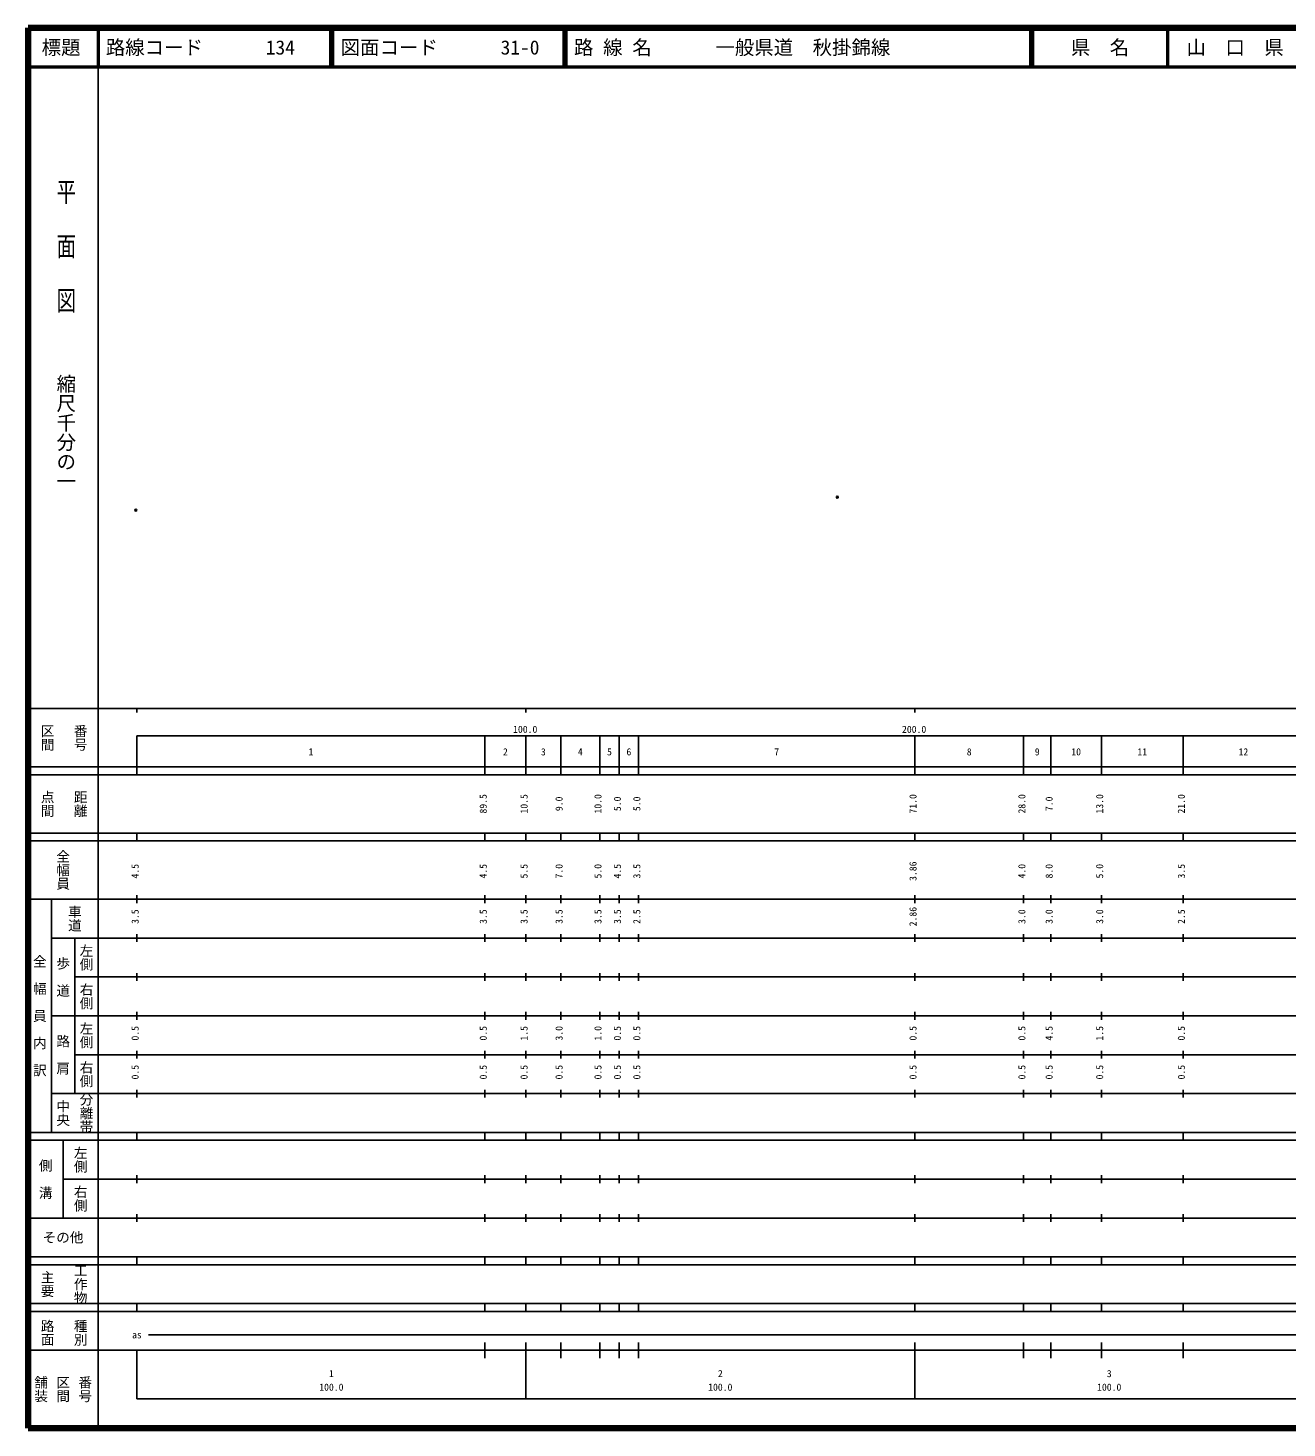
# Model space of a CAD drawing. Units: millimetres on the paper. Extents: x 40 to 680, y 20 to 380.
# Drawn here: x 40 to 363.7, y 20 to 380 of the extents above; entities that cross this region are included whole.
import ezdxf
from ezdxf.enums import TextEntityAlignment as Align

# ---------------------------------------------------------------- set-up
doc = ezdxf.new("R2010")
doc.units = ezdxf.units.MM
doc.header["$PDMODE"] = 32
doc.header["$PDSIZE"] = 0.5
doc.layers.add('M-OTRS', color=6, linetype='Continuous')
doc.layers.add('M-TTL-TXT', color=7, linetype='Continuous')
for name, color, linetype, lineweight in [('M-TTL', 2, 'Continuous', 140), ('M-TTL-BAND', 7, 'Continuous', 25), ('M-TTL-LINE', 7, 'Continuous', 50)]:
    doc.layers.add(name, color=color, linetype=linetype, lineweight=lineweight)
doc.styles.add('@ＭＳ ゴシック', font='')
doc.styles.add('ＭＳ ゴシック', font='')
doc.styles.get('@ＭＳ ゴシック').set_extended_font_data('@MS Gothic')
doc.styles.get('ＭＳ ゴシック').set_extended_font_data('MS Gothic')

msp = doc.modelspace()

# ---------------------------------------------------------------- linework, layer by layer
at = {"layer": 'M-OTRS'}
for p in [(248.089, 259.335), (67.707, 255.996)]:
    msp.add_point(p, dxfattribs=at)
at = {"layer": 'M-TTL'}
for p, q in [((40, 380), (40, 20)), ((680, 380), (40, 380)), ((40, 20), (680, 20))]:
    msp.add_line(p, q, dxfattribs=at)
at = {"layer": 'M-TTL-BAND'}
for p, q in [((58, 370), (58, 20)), ((40, 205), (579, 205)), ((68, 205), (68, 204)), ((168, 205), (168, 204)), ((268, 205), (268, 204)), ((68, 198), (579, 198)), ((68, 198), (68, 188)), ((157.5, 188), (157.5, 198)), ((168, 188), (168, 198)), ((177, 188), (177, 198)), ((187, 188), (187, 198)), ((192, 188), (192, 198)), ((197, 188), (197, 198)), ((268, 188), (268, 198)), ((296, 188), (296, 198)), ((303, 188), (303, 198)), ((316, 188), (316, 198)), ((337, 188), (337, 198)), ((40, 190), (579, 190)), ((40, 188), (579, 188)), ((40, 173), (579, 173)), ((68, 171), (68, 173)), ((157.5, 171), (157.5, 173)), ((168, 171), (168, 173)), ((177, 171), (177, 173)), ((187, 171), (187, 173)), ((192, 171), (192, 173)), ((197, 171), (197, 173)), ((268, 171), (268, 173)), ((296, 171), (296, 173)), ((303, 171), (303, 173)), ((316, 171), (316, 173)), ((337, 171), (337, 173)), ((40, 171), (579, 171)), ((40, 156), (579, 156)), ((46, 96), (46, 156)), ((68, 155), (68, 157)), ((157.5, 155), (157.5, 157)), ((168, 155), (168, 157)), ((177, 155), (177, 157)), ((187, 155), (187, 157)), ((192, 155), (192, 157)), ((197, 155), (197, 157)), ((268, 155), (268, 157)), ((296, 155), (296, 157)), ((303, 155), (303, 157)), ((316, 155), (316, 157)), ((337, 155), (337, 157)), ((46, 146), (579, 146)), ((52, 146), (52, 106)), ((68, 145), (68, 147)), ((157.5, 145), (157.5, 147)), ((168, 145), (168, 147)), ((177, 145), (177, 147)), ((187, 145), (187, 147)), ((192, 145), (192, 147)), ((197, 145), (197, 147)), ((268, 145), (268, 147)), ((296, 145), (296, 147)), ((303, 145), (303, 147)), ((316, 145), (316, 147)), ((337, 145), (337, 147)), ((68, 135), (68, 137)), ((157.5, 135), (157.5, 137)), ((168, 135), (168, 137)), ((177, 135), (177, 137)), ((187, 135), (187, 137)), ((192, 135), (192, 137)), ((197, 135), (197, 137)), ((268, 135), (268, 137)), ((296, 135), (296, 137)), ((303, 135), (303, 137)), ((316, 135), (316, 137)), ((337, 135), (337, 137)), ((52, 136), (579, 136)), ((46, 126), (579, 126)), ((68, 125), (68, 127)), ((157.5, 125), (157.5, 127)), ((168, 125), (168, 127)), ((177, 125), (177, 127)), ((187, 125), (187, 127)), ((192, 125), (192, 127)), ((197, 125), (197, 127)), ((268, 125), (268, 127)), ((296, 125), (296, 127)), ((303, 125), (303, 127)), ((316, 125), (316, 127)), ((337, 125), (337, 127)), ((52, 116), (579, 116)), ((68, 115), (68, 117)), ((157.5, 115), (157.5, 117)), ((168, 115), (168, 117)), ((177, 115), (177, 117)), ((187, 115), (187, 117)), ((192, 115), (192, 117)), ((197, 115), (197, 117)), ((268, 115), (268, 117)), ((296, 115), (296, 117)), ((303, 115), (303, 117)), ((316, 115), (316, 117)), ((337, 115), (337, 117)), ((46, 106), (579, 106)), ((68, 105), (68, 107)), ((157.5, 105), (157.5, 107)), ((168, 105), (168, 107)), ((177, 105), (177, 107)), ((187, 105), (187, 107)), ((192, 105), (192, 107)), ((197, 105), (197, 107)), ((268, 105), (268, 107)), ((296, 105), (296, 107)), ((303, 105), (303, 107)), ((316, 105), (316, 107)), ((337, 105), (337, 107)), ((40, 96), (579, 96)), ((40, 94), (579, 94)), ((49, 94), (49, 74)), ((68, 94), (68, 96)), ((157.5, 94), (157.5, 96)), ((168, 94), (168, 96)), ((177, 94), (177, 96)), ((187, 94), (187, 96)), ((192, 94), (192, 96)), ((197, 94), (197, 96)), ((268, 94), (268, 96)), ((296, 94), (296, 96)), ((303, 94), (303, 96)), ((316, 94), (316, 96)), ((337, 94), (337, 96)), ((49, 84), (579, 84)), ((68, 83), (68, 85)), ((157.5, 83), (157.5, 85)), ((168, 83), (168, 85)), ((177, 83), (177, 85)), ((187, 83), (187, 85)), ((192, 83), (192, 85)), ((197, 83), (197, 85)), ((268, 83), (268, 85)), ((296, 83), (296, 85)), ((303, 83), (303, 85)), ((316, 83), (316, 85)), ((337, 83), (337, 85)), ((40, 74), (579, 74)), ((68, 73), (68, 75)), ((157.5, 73), (157.5, 75)), ((168, 73), (168, 75)), ((177, 73), (177, 75)), ((187, 73), (187, 75)), ((192, 73), (192, 75)), ((197, 73), (197, 75)), ((268, 73), (268, 75)), ((296, 73), (296, 75)), ((303, 73), (303, 75)), ((316, 73), (316, 75)), ((337, 73), (337, 75)), ((40, 64), (579, 64)), ((40, 62), (579, 62)), ((68, 62), (68, 64)), ((157.5, 62), (157.5, 64)), ((168, 62), (168, 64)), ((177, 62), (177, 64)), ((187, 62), (187, 64)), ((192, 62), (192, 64)), ((197, 62), (197, 64)), ((268, 62), (268, 64)), ((296, 62), (296, 64)), ((303, 62), (303, 64)), ((316, 62), (316, 64)), ((337, 62), (337, 64)), ((40, 52), (579, 52)), ((68, 50), (68, 52)), ((157.5, 50), (157.5, 52)), ((168, 50), (168, 52)), ((177, 50), (177, 52)), ((187, 50), (187, 52)), ((192, 50), (192, 52)), ((197, 50), (197, 52)), ((268, 50), (268, 52)), ((296, 50), (296, 52)), ((303, 50), (303, 52)), ((316, 50), (316, 52)), ((337, 50), (337, 52)), ((40, 50), (579, 50)), ((71, 44), (565, 44)), ((40, 40), (579, 40)), ((68, 40), (68, 27.5)), ((157.5, 38), (157.5, 42)), ((168, 27.5), (168, 42)), ((177, 38), (177, 42)), ((187, 38), (187, 42)), ((192, 38), (192, 42)), ((197, 38), (197, 42)), ((268, 27.5), (268, 42)), ((296, 38), (296, 42)), ((303, 38), (303, 42)), ((316, 38), (316, 42)), ((337, 38), (337, 42)), ((68, 27.5), (579, 27.5))]:
    msp.add_line(p, q, dxfattribs=at)
at = {"layer": 'M-TTL-LINE'}
for p, q in [((58, 380), (58, 370)), ((117.75, 380), (117.75, 370)), ((118.25, 380), (118.25, 370)), ((177.75, 380), (177.75, 370)), ((178.25, 380), (178.25, 370)), ((297.75, 380), (297.75, 370)), ((298.25, 380), (298.25, 370)), ((333, 380), (333, 370)), ((40, 370), (680, 370))]:
    msp.add_line(p, q, dxfattribs=at)

# ---------------------------------------------------------------- texts
at = {"layer": 'M-TTL-BAND', "style": '@ＭＳ ゴシック', "width": 1.4}
msp.add_text('平  面  図', height=3.666, rotation=270, dxfattribs=at).set_placement((49.777, 306.475), align=Align.MIDDLE_RIGHT)
at = {"layer": 'M-TTL-BAND', "style": '@ＭＳ ゴシック'}
msp.add_text('縮尺千分の一', height=3.666, rotation=270, dxfattribs=at).set_placement((49.777, 261.03), align=Align.MIDDLE_RIGHT)
for s, p in [('区間', (45, 197.5)), ('番号', (53.5, 197.5)), ('点間', (45, 180.5)), ('距離', (53.5, 180.5)), ('全幅員', (49, 163.5)), ('車道', (52, 151)), ('左側', (55, 141)), ('全\u3000幅\u3000員\u3000内\u3000訳', (43, 126)), ('歩\u3000道', (49, 136)), ('右側', (55, 131)), ('左側', (55, 121)), ('路\u3000肩', (49, 116)), ('右側', (55, 111)), ('分離帯', (55, 101)), ('中央', (49, 101)), ('左側', (53.5, 89)), ('側\u3000溝', (44.5, 84)), ('右側', (53.5, 79)), ('工作物', (53.5, 57)), ('主要', (45, 57)), ('路面', (45, 44.5)), ('種別', (53.5, 44.5)), ('舗装', (43.333, 30)), ('区間', (49, 30)), ('番号', (54.667, 30))]:
    msp.add_text(s, height=2.566, rotation=270, dxfattribs=at).set_placement(p, align=Align.MIDDLE_CENTER)
at = {"layer": 'M-TTL-BAND', "style": 'ＭＳ ゴシック'}
for s, p in [('100.0', (167.844, 198.195)), ('200.0', (267.844, 198.195)), ('1', (112.75, 192.405)), ('2', (162.75, 192.405)), ('3', (172.5, 192.405)), ('4', (182, 192.405)), ('5', (189.5, 192.405)), ('6', (194.5, 192.405)), ('7', (232.5, 192.405)), ('8', (282, 192.405)), ('9', (299.5, 192.405)), ('10', (309.5, 192.405)), ('11', (326.5, 192.405)), ('12', (352.5, 192.405)), ('as', (68, 42.5)), ('1', (118, 32.523)), ('2', (218, 32.523)), ('3', (318, 32.523)), ('100.0', (118, 29.033)), ('100.0', (218, 29.033)), ('100.0', (318, 29.033))]:
    msp.add_text(s, height=1.833, dxfattribs=at).set_placement(p, align=Align.BOTTOM_CENTER)
for s, p in [('89.5', (158.5, 180.5)), ('10.5', (169, 180.5)), ('9.0', (178, 180.5)), ('10.0', (188, 180.5)), ('5.0', (193, 180.5)), ('5.0', (198, 180.5)), ('71.0', (269, 180.5)), ('28.0', (297, 180.5)), ('7.0', (304, 180.5)), ('13.0', (317, 180.5)), ('21.0', (338, 180.5)), ('4.5', (69, 163.174)), ('4.5', (158.5, 163.174)), ('5.5', (169, 163.174)), ('7.0', (178, 163.174)), ('5.0', (188, 163.174)), ('4.5', (193, 163.174)), ('3.5', (198, 163.174)), ('3.86', (269, 163.174)), ('4.0', (297, 163.174)), ('8.0', (304, 163.174)), ('5.0', (317, 163.174)), ('3.5', (338, 163.174)), ('3.5', (69, 151.5)), ('3.5', (158.5, 151.5)), ('3.5', (169, 151.5)), ('3.5', (178, 151.5)), ('3.5', (188, 151.5)), ('3.5', (193, 151.5)), ('2.5', (198, 151.5)), ('2.86', (269, 151.5)), ('3.0', (297, 151.5)), ('3.0', (304, 151.5)), ('3.0', (317, 151.5)), ('2.5', (338, 151.5)), ('0.5', (69, 121.5)), ('0.5', (158.5, 121.5)), ('1.5', (169, 121.5)), ('3.0', (178, 121.5)), ('1.0', (188, 121.5)), ('0.5', (193, 121.5)), ('0.5', (198, 121.5)), ('0.5', (269, 121.5)), ('0.5', (297, 121.5)), ('4.5', (304, 121.5)), ('1.5', (317, 121.5)), ('0.5', (338, 121.5)), ('0.5', (69, 111.5)), ('0.5', (158.5, 111.5)), ('0.5', (169, 111.5)), ('0.5', (178, 111.5)), ('0.5', (188, 111.5)), ('0.5', (193, 111.5)), ('0.5', (198, 111.5)), ('0.5', (269, 111.5)), ('0.5', (297, 111.5)), ('0.5', (304, 111.5)), ('0.5', (317, 111.5)), ('0.5', (338, 111.5))]:
    msp.add_text(s, height=1.833, rotation=90, dxfattribs=at).set_placement(p, align=Align.BOTTOM_CENTER)
msp.add_text('その他', height=2.566, dxfattribs=at).set_placement((49, 69), align=Align.MIDDLE_CENTER)
at = {"layer": 'M-TTL-TXT', "style": 'ＭＳ ゴシック'}
for s, p in [('標題', (48.5, 375)), ('県\u3000名', (315.625, 375)), ('山\u3000口\u3000県', (350.375, 375))]:
    msp.add_text(s, height=3.666, dxfattribs=at).set_placement(p, align=Align.MIDDLE_CENTER)
for s, p in [('路線コード', (60, 375)), ('134', (101.142, 375)), ('図面コード', (120.38, 375)), ('31-0', (161.521, 375)), ('路 線 名', (180.38, 375)), ('一般県道\u3000秋掛錦線', (216.734, 375))]:
    msp.add_text(s, height=3.666, dxfattribs=at).set_placement(p, align=Align.MIDDLE_LEFT)

doc.saveas('drawing.dxf')
